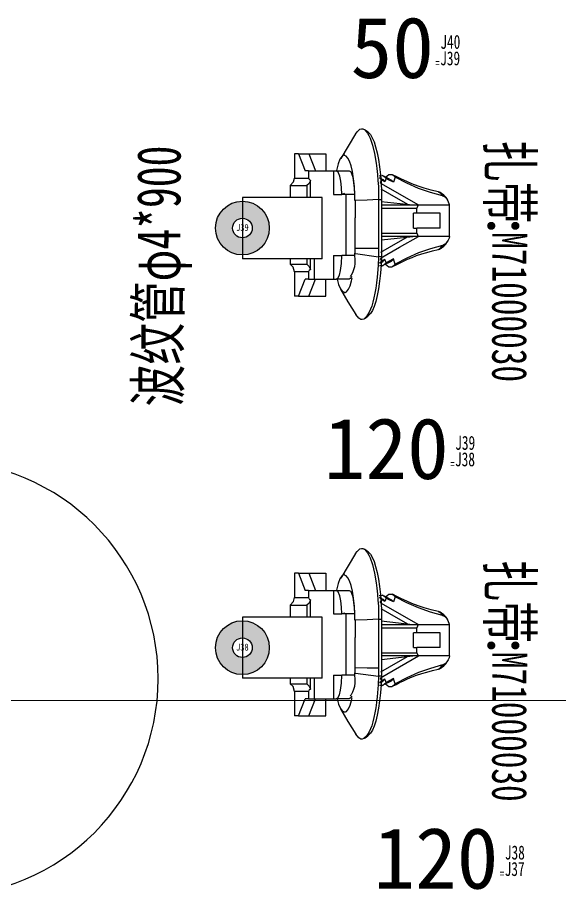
# Model space of a CAD drawing. Header units: millimetres. Extents: x -2653 to 6698, y -4403 to -42.
# Drawn here: x 918.1 to 949.1, y -753.5 to -703.2 of the extents above; entities that cross this region are included whole.
import ezdxf
from ezdxf.enums import TextEntityAlignment as Align

# ---------------------------------------------------------------- set-up
doc = ezdxf.new("R2010")
doc.units = ezdxf.units.MM
doc.header["$MEASUREMENT"] = 0
for name, color, linetype in [('21', 7, 'Continuous'), ('文字', 3, 'Continuous'), ('管-供应商', 43, 'Continuous'), ('管-内径', 2, 'Continuous'), ('管-名称', 59, 'Continuous'), ('管-外径', 6, 'Continuous'), ('管-编码', 58, 'Continuous'), ('节点长度', 1, 'Continuous'), ('节点长度-L', 32, 'Continuous'), ('轮廓线', 7, 'Continuous'), ('附件-供应商', 43, 'Continuous'), ('附件-名称', 53, 'Continuous'), ('附件-数量', 21, 'Continuous'), ('附件-编码', 52, 'Continuous')]:
    doc.layers.add(name, color=color, linetype=linetype)
for name, color, linetype, plot in [('供方编码', 51, 'Continuous', False), ('备注', 4, 'Continuous', False), ('管-ID', 7, 'Continuous', False), ('管-L', 38, 'Continuous', False), ('管-不打印', 2, 'Continuous', False), ('管-位置', 18, 'Continuous', False), ('管-单位', 2, 'Continuous', False), ('管-工位', 4, 'Continuous', False), ('管-开口', 64, 'Continuous', False), ('管-数量', 6, 'Continuous', False), ('管-类别', 56, 'Continuous', False), ('管-规格', 56, 'Continuous', False), ('管-重叠值', 49, 'Continuous', False), ('管-颜色', 14, 'Continuous', False), ('节点长度-E1', 53, 'Continuous', False), ('节点长度-E2', 53, 'Continuous', False), ('节点长度-不打印', 14, 'Continuous', False), ('附件-不打印', 2, 'Continuous', False), ('隐藏-节点长度辅助', 202, 'Continuous', False), ('隐藏-辅助信息', 3, 'Continuous', False)]:
    doc.layers.add(name, color=color, linetype=linetype, plot=plot)
doc.styles.add('CL', font='', dxfattribs={"height": 2})
doc.styles.get('CL').set_extended_font_data('SimSun')

# ---------------------------------------------------------------- blocks, each defined once
blk = doc.blocks.new('493577-1（出线）')
at = {"color": 7, "linetype": 'Continuous'}
blk.add_arc((165.06, 128.386), 12.451, 270, 90, dxfattribs=at)
blk = doc.blocks.new('010016')
at = {"lineweight": 25}
blk.add_line((2045.557, 1138.112), (2046.983, 1138.114), dxfattribs=at)
at = {"color": 0}
for p, q in [((2044.946, 1134.704), (2044.946, 1130.151)), ((2048.446, 1134.704), (2048.446, 1130.151)), ((2044.946, 1130.151), (2048.446, 1130.151))]:
    blk.add_line(p, q, dxfattribs=at)
at = {"layer": '21', "color": 0, "linetype": 'Continuous'}
for p, q in [((2044.873, 1141.738), (2044.807, 1141.674)), ((2044.945, 1141.798), (2044.873, 1141.738)), ((2044.946, 1141.763), (2044.879, 1141.657)), ((2045.027, 1141.854), (2044.945, 1141.798)), ((2045.031, 1141.849), (2044.946, 1141.763)), ((2045.07, 1141.879), (2045.027, 1141.854)), ((2045.154, 1141.928), (2045.031, 1141.849)), ((2045.116, 1141.903), (2045.07, 1141.879)), ((2045.37, 1141.992), (2045.154, 1141.928)), ((2046.27, 1142.003), (2045.37, 1142.003)), ((2045.37, 1140.204), (2045.37, 1142.003)), ((2047.17, 1142.003), (2046.27, 1142.003)), ((2047.17, 1142.003), (2047.17, 1140.204)), ((2047.17, 1141.992), (2047.279, 1141.97)), ((2047.279, 1141.97), (2047.386, 1141.928)), ((2047.386, 1141.928), (2047.509, 1141.849)), ((2047.471, 1141.878), (2047.425, 1141.902)), ((2047.513, 1141.853), (2047.471, 1141.878)), ((2047.509, 1141.849), (2047.594, 1141.763)), ((2047.595, 1141.798), (2047.513, 1141.853)), ((2047.594, 1141.763), (2047.661, 1141.657)), ((2047.668, 1141.738), (2047.595, 1141.798)), ((2047.733, 1141.673), (2047.668, 1141.738)), ((2044.621, 1141.353), (2044.521, 1140.949)), ((2044.621, 1141.353), (2044.694, 1141.478)), ((2044.642, 1141.423), (2044.624, 1141.364)), ((2044.669, 1141.474), (2044.642, 1141.423)), ((2044.855, 1141.598), (2044.66, 1140.904)), ((2044.701, 1141.535), (2044.661, 1141.462)), ((2044.744, 1141.564), (2044.664, 1141.467)), ((2044.694, 1141.478), (2044.855, 1141.598)), ((2044.75, 1141.606), (2044.701, 1141.535)), ((2044.879, 1141.657), (2044.744, 1141.564)), ((2044.807, 1141.674), (2044.75, 1141.606)), ((2044.855, 1141.598), (2044.879, 1141.657)), ((2046.27, 1141.455), (2045.846, 1141.455)), ((2045.846, 1141.454), (2045.846, 1140.134)), ((2046.694, 1141.455), (2046.27, 1141.455)), ((2046.694, 1141.454), (2046.694, 1140.134)), ((2047.661, 1141.657), (2047.795, 1141.564)), ((2047.685, 1141.598), (2047.661, 1141.657)), ((2047.846, 1141.478), (2047.685, 1141.598)), ((2047.685, 1141.598), (2047.88, 1140.904)), ((2047.79, 1141.606), (2047.733, 1141.673)), ((2047.839, 1141.535), (2047.79, 1141.606)), ((2047.795, 1141.564), (2047.876, 1141.467)), ((2047.879, 1141.462), (2047.839, 1141.535)), ((2047.919, 1141.353), (2047.846, 1141.478)), ((2047.898, 1141.423), (2047.871, 1141.474)), ((2047.915, 1141.364), (2047.898, 1141.423)), ((2048.001, 1141.027), (2047.919, 1141.353)), ((2044.521, 1140.949), (2044.407, 1140.55)), ((2044.66, 1140.904), (2044.425, 1140.22)), ((2047.88, 1140.904), (2048.115, 1140.22)), ((2048.089, 1140.703), (2048.001, 1141.027)), ((2048.176, 1140.408), (2048.089, 1140.703)), ((2044.425, 1140.22), (2044.123, 1139.551)), ((2044.129, 1138.046), (2045.37, 1140.218)), ((2044.294, 1140.197), (2044.166, 1139.849)), ((2044.407, 1140.55), (2044.294, 1140.197)), ((2045.37, 1138.109), (2045.37, 1140.204)), ((2045.37, 1140.204), (2045.557, 1140.134)), ((2046.983, 1140.134), (2047.17, 1140.204)), ((2047.797, 1139.136), (2047.17, 1140.218)), ((2047.17, 1140.204), (2047.17, 1138.111)), ((2048.115, 1140.22), (2048.416, 1139.551)), ((2048.272, 1140.117), (2048.176, 1140.408)), ((2044.166, 1139.849), (2044.037, 1139.547)), ((2045.167, 1138.095), (2045.37, 1139.906)), ((2045.846, 1140.134), (2045.557, 1140.134)), ((2045.557, 1138.112), (2045.557, 1140.134)), ((2045.846, 1140.134), (2045.846, 1139.934)), ((2046.27, 1139.934), (2045.846, 1139.934)), ((2046.694, 1139.934), (2046.27, 1139.934)), ((2046.983, 1140.134), (2046.694, 1140.134)), ((2046.694, 1139.934), (2046.694, 1140.134)), ((2046.983, 1138.114), (2046.983, 1140.134)), ((2047.373, 1138.098), (2047.17, 1139.906)), ((2048.371, 1139.855), (2048.272, 1140.117)), ((2048.48, 1139.599), (2048.371, 1139.855)), ((2043.898, 1139.25), (2043.772, 1138.993)), ((2044.123, 1139.551), (2043.786, 1138.895)), ((2044.037, 1139.547), (2043.898, 1139.25)), ((2044.743, 1138.57), (2045.335, 1139.592)), ((2047.797, 1138.57), (2047.205, 1139.592)), ((2048.416, 1139.551), (2048.754, 1138.895)), ((2048.586, 1139.369), (2048.48, 1139.599)), ((2048.695, 1139.141), (2048.586, 1139.369)), ((2043.628, 1138.708), (2043.786, 1138.895)), ((2043.628, 1138.517), (2043.628, 1138.708)), ((2043.772, 1138.993), (2043.642, 1138.738)), ((2043.786, 1138.895), (2043.949, 1138.835)), ((2043.893, 1138.558), (2043.954, 1138.674)), ((2043.949, 1138.835), (2044.078, 1138.787)), ((2043.954, 1138.674), (2044.078, 1138.787)), ((2044.078, 1138.787), (2043.956, 1138.552)), ((2048.411, 1138.046), (2047.797, 1139.136)), ((2048.591, 1138.835), (2048.462, 1138.787)), ((2048.586, 1138.674), (2048.462, 1138.787)), ((2048.462, 1138.787), (2048.584, 1138.552)), ((2048.647, 1138.558), (2048.586, 1138.674)), ((2048.754, 1138.895), (2048.591, 1138.835)), ((2048.796, 1138.939), (2048.695, 1139.141)), ((2048.912, 1138.708), (2048.754, 1138.895)), ((2048.898, 1138.738), (2048.796, 1138.939)), ((2048.912, 1138.517), (2048.912, 1138.708)), ((2043.786, 1138.329), (2043.628, 1138.517)), ((2043.79, 1138.349), (2043.686, 1138.14)), ((2043.697, 1138.175), (2043.86, 1138.366)), ((2043.703, 1137.979), (2043.697, 1138.175)), ((2043.893, 1138.558), (2043.79, 1138.349)), ((2043.956, 1138.552), (2043.86, 1138.366)), ((2043.86, 1138.366), (2043.964, 1138.328)), ((2043.862, 1138.069), (2043.923, 1138.185)), ((2043.923, 1138.185), (2044.045, 1138.298)), ((2043.991, 1138.194), (2043.949, 1138.112)), ((2043.964, 1138.328), (2044.045, 1138.298)), ((2044.045, 1138.298), (2043.991, 1138.194)), ((2044.457, 1138.062), (2044.743, 1138.57)), ((2048.081, 1138.065), (2047.797, 1138.57)), ((2048.576, 1138.328), (2048.495, 1138.298)), ((2048.617, 1138.185), (2048.495, 1138.298)), ((2048.495, 1138.298), (2048.549, 1138.194)), ((2048.549, 1138.194), (2048.591, 1138.112)), ((2048.68, 1138.366), (2048.576, 1138.328)), ((2048.584, 1138.552), (2048.68, 1138.366)), ((2048.678, 1138.069), (2048.617, 1138.185)), ((2048.75, 1138.349), (2048.647, 1138.558)), ((2048.841, 1138.178), (2048.68, 1138.366)), ((2048.854, 1138.14), (2048.75, 1138.349)), ((2048.754, 1138.329), (2048.912, 1138.517)), ((2048.84, 1137.986), (2048.841, 1138.178)), ((2041.526, 1137.58), (2041.76, 1137.679)), ((2041.76, 1137.679), (2042.049, 1137.773)), ((2041.945, 1137.592), (2042.426, 1137.709)), ((2042.049, 1137.773), (2042.389, 1137.859)), ((2042.389, 1137.859), (2042.774, 1137.935)), ((2042.426, 1137.709), (2042.985, 1137.805)), ((2042.774, 1137.935), (2043.198, 1137.998)), ((2042.985, 1137.805), (2043.297, 1137.845)), ((2043.198, 1137.999), (2043.654, 1138.049)), ((2043.297, 1137.845), (2043.627, 1137.879)), ((2043.627, 1137.879), (2043.969, 1137.906)), ((2043.654, 1138.049), (2044.131, 1138.084)), ((2043.862, 1138.069), (2043.827, 1137.997)), ((2043.83, 1138), (2043.882, 1138.056)), ((2043.882, 1138.056), (2043.949, 1138.112)), ((2043.949, 1138.112), (2044.023, 1138.085)), ((2043.969, 1137.906), (2044.323, 1137.926)), ((2044.023, 1138.085), (2044.082, 1138.063)), ((2044.028, 1138.021), (2044.054, 1138.042)), ((2044.054, 1138.042), (2044.082, 1138.063)), ((2044.129, 1138.046), (2044.082, 1138.063)), ((2044.131, 1138.084), (2044.613, 1138.106)), ((2044.323, 1137.926), (2044.691, 1137.939)), ((2044.613, 1138.106), (2045.067, 1138.113)), ((2044.691, 1137.939), (2045.067, 1137.944)), ((2045.067, 1138.113), (2045.877, 1138.113)), ((2045.067, 1137.944), (2045.067, 1138.113)), ((2045.067, 1137.944), (2045.097, 1137.281)), ((2045.067, 1137.944), (2045.567, 1137.944)), ((2045.567, 1137.944), (2045.877, 1137.944)), ((2045.877, 1138.113), (2046.663, 1138.113)), ((2045.877, 1137.944), (2046.377, 1137.944)), ((2046.377, 1137.944), (2047.109, 1137.943)), ((2046.663, 1138.113), (2047.06, 1138.113)), ((2047.06, 1138.113), (2047.446, 1138.113)), ((2047.109, 1137.943), (2047.841, 1137.944)), ((2047.446, 1138.113), (2047.839, 1138.113)), ((2047.839, 1138.113), (2048.316, 1138.107)), ((2047.839, 1137.281), (2047.841, 1137.944)), ((2047.841, 1137.944), (2047.966, 1137.943)), ((2047.966, 1137.943), (2048.091, 1137.942)), ((2048.091, 1137.942), (2048.334, 1137.937)), ((2048.152, 1136.614), (2048.333, 1137.937)), ((2048.316, 1138.107), (2048.317, 1138.107)), ((2048.317, 1138.107), (2048.334, 1137.937)), ((2048.317, 1138.107), (2048.794, 1138.085)), ((2048.334, 1137.937), (2048.83, 1137.915)), ((2048.411, 1138.046), (2048.458, 1138.063)), ((2048.517, 1138.085), (2048.458, 1138.063)), ((2048.496, 1138.026), (2048.458, 1138.063)), ((2048.591, 1138.112), (2048.517, 1138.085)), ((2048.655, 1138.059), (2048.591, 1138.112)), ((2048.706, 1138.005), (2048.655, 1138.059)), ((2048.711, 1138.003), (2048.678, 1138.069)), ((2048.794, 1138.085), (2049.271, 1138.049)), ((2048.83, 1137.915), (2049.501, 1137.86)), ((2049.271, 1138.049), (2049.732, 1137.999)), ((2049.501, 1137.86), (2049.827, 1137.822)), ((2049.732, 1137.999), (2050.164, 1137.935)), ((2049.827, 1137.822), (2050.141, 1137.777)), ((2050.141, 1137.777), (2050.421, 1137.728)), ((2050.164, 1137.935), (2050.553, 1137.86)), ((2050.421, 1137.728), (2050.684, 1137.673)), ((2050.553, 1137.86), (2050.892, 1137.774)), ((2050.684, 1137.673), (2050.932, 1137.612)), ((2050.892, 1137.774), (2051.176, 1137.683)), ((2051.176, 1137.683), (2051.408, 1137.583)), ((2041.021, 1137.042), (2041.084, 1137.16)), ((2041.137, 1137.238), (2041.068, 1137.139)), ((2041.084, 1137.16), (2041.264, 1137.314)), ((2041.205, 1137.336), (2041.137, 1137.238)), ((2041.21, 1137.336), (2041.223, 1137.36)), ((2041.223, 1137.36), (2041.348, 1137.474)), ((2041.264, 1137.314), (2041.397, 1137.39)), ((2041.348, 1137.474), (2041.526, 1137.58)), ((2041.397, 1137.39), (2041.56, 1137.463)), ((2041.56, 1137.463), (2041.945, 1137.592)), ((2045.097, 1137.281), (2045.127, 1136.618)), ((2047.836, 1136.618), (2047.839, 1137.281)), ((2050.932, 1137.612), (2051.158, 1137.545)), ((2051.158, 1137.545), (2051.506, 1137.409)), ((2051.408, 1137.583), (2051.588, 1137.476)), ((2051.506, 1137.409), (2051.757, 1137.256)), ((2051.588, 1137.476), (2051.731, 1137.332)), ((2051.805, 1137.233), (2051.737, 1137.332)), ((2051.757, 1137.256), (2051.899, 1137.093)), ((2051.874, 1137.135), (2051.805, 1137.233)), ((2041.016, 1136.955), (2041.021, 1137.042)), ((2041.043, 1136.87), (2041.016, 1136.955)), ((2041.186, 1136.707), (2041.043, 1136.87)), ((2041.316, 1136.628), (2041.186, 1136.707)), ((2051.859, 1136.803), (2051.645, 1136.629)), ((2051.922, 1136.921), (2051.859, 1136.803)), ((2051.899, 1137.093), (2051.927, 1137.007)), ((2051.927, 1137.007), (2051.922, 1136.921)), ((2041.302, 1136.627), (2042.006, 1136.202)), ((2042.006, 1136.202), (2042.71, 1135.777)), ((2042.691, 1136.182), (2042.583, 1136.08)), ((2042.866, 1136.274), (2042.691, 1136.182)), ((2043.138, 1136.368), (2042.866, 1136.274)), ((2043.467, 1136.446), (2043.138, 1136.368)), ((2043.417, 1136.257), (2043.46, 1136.337)), ((2043.417, 1135.519), (2043.417, 1136.257)), ((2043.46, 1136.337), (2043.588, 1136.412)), ((2043.87, 1136.511), (2043.467, 1136.446)), ((2043.801, 1136.479), (2043.588, 1136.412)), ((2044.083, 1136.531), (2043.801, 1136.479)), ((2044.313, 1136.556), (2043.87, 1136.511)), ((2044.412, 1136.564), (2044.083, 1136.531)), ((2044.768, 1136.58), (2044.313, 1136.556)), ((2044.767, 1136.575), (2044.412, 1136.564)), ((2044.767, 1136.587), (2044.767, 1135.838)), ((2045.127, 1136.585), (2044.768, 1136.58)), ((2045.127, 1136.594), (2046.112, 1136.594)), ((2047.836, 1136.592), (2046.112, 1136.594)), ((2047.973, 1136.592), (2047.836, 1136.592)), ((2048.084, 1136.591), (2047.973, 1136.592)), ((2048.102, 1136.591), (2048.084, 1136.591)), ((2048.147, 1136.59), (2048.102, 1136.591)), ((2048.267, 1136.586), (2048.152, 1136.589)), ((2048.267, 1136.59), (2048.267, 1135.838)), ((2048.269, 1136.571), (2048.491, 1136.586)), ((2048.491, 1136.586), (2048.714, 1136.579)), ((2048.714, 1136.579), (2048.909, 1136.554)), ((2048.909, 1136.554), (2049.093, 1136.509)), ((2049.093, 1136.509), (2049.249, 1136.449)), ((2049.249, 1136.449), (2049.384, 1136.373)), ((2049.384, 1136.373), (2049.457, 1136.315)), ((2049.469, 1136.402), (2049.588, 1136.322)), ((2049.718, 1136.392), (2049.568, 1136.427)), ((2049.588, 1136.322), (2049.617, 1136.257)), ((2049.617, 1136.257), (2049.617, 1135.519)), ((2049.992, 1136.308), (2049.718, 1136.392)), ((2050.192, 1136.218), (2049.992, 1136.308)), ((2050.342, 1136.1), (2050.192, 1136.218)), ((2050.194, 1135.752), (2050.921, 1136.19)), ((2050.921, 1136.19), (2051.648, 1136.629)), ((2042.513, 1135.986), (2042.576, 1135.854)), ((2042.583, 1136.08), (2042.551, 1135.986)), ((2042.576, 1135.854), (2042.749, 1135.731)), ((2042.749, 1135.731), (2043.022, 1135.622)), ((2043.726, 1135.722), (2043.496, 1135.627)), ((2044.019, 1135.785), (2043.726, 1135.722)), ((2044.376, 1135.824), (2044.019, 1135.785)), ((2044.767, 1135.838), (2044.376, 1135.824)), ((2044.767, 1135.778), (2044.699, 1136.009)), ((2048.267, 1136.091), (2044.767, 1136.091)), ((2044.767, 1135.363), (2044.767, 1135.838)), ((2048.724, 1135.819), (2048.267, 1135.838)), ((2048.267, 1135.363), (2048.267, 1135.838)), ((2049.127, 1135.765), (2048.724, 1135.819)), ((2049.391, 1135.696), (2049.127, 1135.765)), ((2049.559, 1135.612), (2049.391, 1135.696)), ((2049.617, 1135.568), (2049.918, 1135.654)), ((2049.918, 1135.654), (2050.169, 1135.762)), ((2050.17, 1135.762), (2050.32, 1135.872)), ((2050.32, 1135.872), (2050.367, 1135.983)), ((2050.391, 1135.983), (2050.342, 1136.1)), ((2043.022, 1135.622), (2043.397, 1135.526)), ((2043.496, 1135.627), (2043.417, 1135.519)), ((2043.417, 1135.363), (2043.417, 1135.519)), ((2043.417, 1135.363), (2044.767, 1135.363)), ((2043.417, 1134.246), (2043.417, 1135.363)), ((2048.267, 1135.363), (2049.617, 1135.363)), ((2049.617, 1135.519), (2049.559, 1135.612)), ((2049.617, 1135.363), (2049.617, 1135.519)), ((2049.617, 1134.246), (2049.617, 1135.363)), ((2042.442, 1134.918), (2043.417, 1134.918)), ((2042.442, 1133.946), (2042.442, 1134.918)), ((2048.446, 1134.704), (2044.946, 1134.704)), ((2050.592, 1134.918), (2049.617, 1134.918)), ((2050.592, 1133.946), (2050.592, 1134.918)), ((2042.442, 1133.946), (2043.417, 1134.323)), ((2043.417, 1133.934), (2043.417, 1134.246)), ((2048.446, 1134.246), (2049.617, 1134.246)), ((2050.592, 1133.946), (2049.617, 1134.323)), ((2049.617, 1133.934), (2049.617, 1134.246)), ((2042.442, 1133.363), (2042.442, 1133.946)), ((2042.442, 1133.363), (2043.417, 1133.74)), ((2043.417, 1133.934), (2043.834, 1133.934)), ((2043.417, 1133.934), (2043.417, 1133.74)), ((2043.834, 1133.934), (2043.851, 1133.936)), ((2043.834, 1133.128), (2043.834, 1133.934)), ((2043.851, 1133.936), (2043.868, 1133.942)), ((2043.868, 1133.942), (2043.896, 1133.96)), ((2043.896, 1133.96), (2043.924, 1133.988)), ((2043.924, 1133.988), (2043.967, 1134.053)), ((2044.946, 1134.053), (2043.967, 1134.053)), ((2043.967, 1134.053), (2044.14, 1133.969)), ((2044.14, 1133.969), (2044.267, 1133.827)), ((2044.267, 1132.885), (2044.267, 1133.827)), ((2044.267, 1133.827), (2044.946, 1133.827)), ((2049.066, 1134.053), (2048.446, 1134.053)), ((2048.446, 1133.827), (2048.767, 1133.827)), ((2048.767, 1133.827), (2048.894, 1133.969)), ((2048.767, 1132.885), (2048.767, 1133.827)), ((2048.894, 1133.969), (2049.066, 1134.053)), ((2049.066, 1134.053), (2049.121, 1133.975)), ((2049.121, 1133.975), (2049.166, 1133.942)), ((2049.166, 1133.942), (2049.183, 1133.936)), ((2049.183, 1133.936), (2049.2, 1133.934)), ((2049.2, 1133.934), (2049.2, 1133.128)), ((2049.2, 1133.934), (2049.617, 1133.934)), ((2049.617, 1133.934), (2049.617, 1133.74)), ((2050.592, 1133.363), (2049.617, 1133.74)), ((2050.592, 1133.363), (2050.592, 1133.946)), ((2042.442, 1133.363), (2042.442, 1133.128)), ((2050.592, 1133.363), (2050.592, 1133.128)), ((2042.442, 1133.128), (2043.834, 1133.128)), ((2044.056, 1133.077), (2043.834, 1133.128)), ((2044.267, 1132.885), (2044.056, 1133.077)), ((2044.267, 1132.885), (2044.946, 1132.885)), ((2048.446, 1132.885), (2048.767, 1132.885)), ((2048.923, 1133.046), (2048.767, 1132.885)), ((2049.2, 1133.128), (2048.923, 1133.046)), ((2049.2, 1133.128), (2050.592, 1133.128))]:
    blk.add_line(p, q, dxfattribs=at)
blk = doc.blocks.new('附件')
at = {"layer": '文字', "color": 3, "style": 'CL'}
blk.add_text(':', height=2.5, dxfattribs=at).set_placement((-3.788, -0.382), align=Align.MIDDLE_CENTER)
at = {"layer": '附件-不打印', "color": 3, "style": 'CL', "width": 0.7, "flags": 5}
for tag, p in [('供方编码', (-8.485, -1.616)), ('范围', (-8.485, -1.318)), ('工位', (-6.896, -1.318)), ('位置', (-5.306, -1.318))]:
    blk.add_attdef(tag, text='', height=0.2, dxfattribs=at).set_placement(p, align=Align.MIDDLE_CENTER)
at = {"layer": '附件-不打印', "color": 1, "style": 'CL'}
for tag, width, flags, p in [('选项', 0.7, 13, (-6.896, -1.616)), ('备注', 0.7, 5, (-5.306, -1.616)), ('规格', 0.7, 5, (-3.717, -1.616)), ('单位', 0.6, 1, (-3.717, -1.318))]:
    blk.add_attdef(tag, text='', height=0.2, dxfattribs=dict(at, width=width, flags=flags)).set_placement(p, align=Align.MIDDLE_CENTER)
at = {"layer": '附件-供应商', "color": 3, "style": 'CL', "width": 0.7, "flags": 8}
blk.add_attdef('供应商', text='', height=2.5, dxfattribs=at).set_placement((-13.399, -0.419), align=Align.MIDDLE_RIGHT)
at = {"layer": '附件-名称', "color": 3, "style": 'CL', "width": 0.7, "flags": 4}
blk.add_attdef('名称', text='', height=2.5, dxfattribs=at).set_placement((-3.92, -0.382), align=Align.MIDDLE_RIGHT)
at = {"layer": '附件-数量', "color": 2, "style": 'CL', "width": 0.7, "flags": 2}
blk.add_attdef('*', text='', height=1, dxfattribs=at).set_placement((15.719, -0.382), align=Align.MIDDLE_CENTER)
at = {"layer": '附件-数量', "color": 2, "style": 'CL', "width": 0.7, "flags": 4}
blk.add_attdef('数量', text='', height=1.2, dxfattribs=at).set_placement((16.072, -0.382), align=Align.MIDDLE_LEFT)
at = {"layer": '附件-编码', "color": 2, "style": 'CL', "width": 0.7, "flags": 4}
blk.add_attdef('编码', text='', height=2.5, dxfattribs=at).set_placement((-3.651, -0.382), align=Align.MIDDLE_LEFT)
blk = doc.blocks.new('分支点')
at = {"layer": '轮廓线'}
h = blk.add_hatch(color=1, dxfattribs=at)
edge = h.paths.add_edge_path()
edge.add_arc((-0.001, 0.001), 1.54, 0, 360)
edge = h.paths.add_edge_path(flags=16)
edge.add_arc((-0.001, 0.001), 0.56, 0, 360)
at = {"layer": '轮廓线', "color": 1, "linetype": 'ByBlock', "lineweight": -2}
for radius in [1.54, 0.56]:
    blk.add_circle((-0.001, 0.001), radius, dxfattribs=at)
at = {"layer": '轮廓线', "color": 2, "style": 'CL', "width": 0.8}
blk.add_attdef('位置', text='', height=0.4, dxfattribs=at).set_placement((-0.002, 0.035), align=Align.MIDDLE_CENTER)
at = {"layer": '隐藏-辅助信息', "color": 1, "style": 'CL', "width": 0.8, "flags": 13}
blk.add_attdef('选项', text='', height=0.1, dxfattribs=at).set_placement((-0.002, -0.464), align=Align.MIDDLE_CENTER)
blk = doc.blocks.new('节点长度')
at = {"layer": '节点长度-E1', "color": 202, "ltscale": 0.5, "style": 'CL', "width": 0.7, "flags": 4}
blk.add_attdef('E1', text='', height=0.8, dxfattribs=at).set_placement((1.351, 0.931), align=Align.MIDDLE_LEFT)
at = {"layer": '节点长度-E2', "color": 202, "ltscale": 0.5, "style": 'CL', "width": 0.7, "flags": 4}
blk.add_attdef('E2', text='', height=0.8, dxfattribs=at).set_placement((1.339, -0.011), align=Align.MIDDLE_LEFT)
at = {"layer": '节点长度-L', "color": 1, "ltscale": 0.5, "style": 'CL', "flags": 4}
blk.add_attdef('L', text='', height=2, dxfattribs=at).set_placement((0.98, 0.612), align=Align.MIDDLE_RIGHT)
at = {"layer": '节点长度-不打印', "color": 202, "ltscale": 0.5, "style": 'CL', "width": 0.7}
blk.add_text('=', height=0.5, dxfattribs=at).set_placement((1.189, -0.273), align=Align.MIDDLE_CENTER)
at = {"layer": '节点长度-不打印', "color": 1, "style": 'CL', "width": 0.8, "flags": 13}
blk.add_attdef('选项', text='', height=0.1, dxfattribs=at).set_placement((0.334, -0.1), align=Align.MIDDLE_CENTER)
blk = doc.blocks.new('管')
at = {"layer": '供方编码', "color": 2, "style": 'CL', "width": 0.7, "flags": 1}
blk.add_attdef('供方编码', text='', height=0.25, dxfattribs=at).set_placement((-1.647, -0.675), align=Align.MIDDLE_LEFT)
at = {"layer": '备注', "color": 1, "style": 'CL', "width": 0.7, "flags": 1}
blk.add_attdef('备注', text='', height=0.25, dxfattribs=at).set_placement((-2.741, -1.353), align=Align.MIDDLE_RIGHT)
at = {"layer": '文字', "color": 3, "style": 'CL', "flags": 9}
for tag, p in [('材质', (-6.173, -3.095)), ('耐低温', (10.809, -3.095)), ('耐高温', (10.809, -5.892)), ('参照标准', (10.537, -9.025))]:
    blk.add_attdef(tag, text='', height=2, dxfattribs=at).set_placement(p, align=Align.MIDDLE_RIGHT)
at = {"layer": '管-ID', "color": 1, "style": 'CL', "width": 0.7, "flags": 5}
blk.add_attdef('ID', text='', height=0.2, dxfattribs=at).set_placement((0.885, -0.698), align=Align.MIDDLE_CENTER)
at = {"layer": '管-L', "color": 2, "style": 'CL', "width": 0.8, "flags": 4}
blk.add_attdef('L', text='', height=0.2, dxfattribs=at).set_placement((5.331, 0.036), align=Align.MIDDLE_LEFT)
at = {"layer": '管-不打印', "color": 1, "style": 'CL', "width": 0.7, "flags": 13}
blk.add_attdef('选项', text='', height=0.2, dxfattribs=at).set_placement((5.155, -1.31), align=Align.MIDDLE_CENTER)
at = {"layer": '管-位置', "color": 3, "style": 'CL', "width": 0.7, "flags": 1}
blk.add_attdef('位置', text='', height=0.25, dxfattribs=at).set_placement((-2.77, -1.067), align=Align.MIDDLE_RIGHT)
at = {"layer": '管-供应商', "color": 3, "style": 'CL', "width": 0.7, "flags": 9}
blk.add_attdef('供应商', text='', height=2.5, dxfattribs=at).set_placement((-12.131, -0.078), align=Align.MIDDLE_RIGHT)
at = {"layer": '管-内径', "color": 3, "style": 'CL', "flags": 9}
blk.add_attdef('内径', text='', height=2, dxfattribs=at).set_placement((-6.193, -5.424), align=Align.MIDDLE_RIGHT)
at = {"layer": '管-单位', "color": 2, "style": 'CL', "width": 0.6, "flags": 5}
blk.add_attdef('单位', text='', height=0.2, dxfattribs=at).set_placement((5.158, -0.698), align=Align.MIDDLE_CENTER)
at = {"layer": '管-名称', "color": 1, "style": 'CL', "width": 0.7, "flags": 5}
blk.add_attdef('名称', text='', height=2.5, dxfattribs=at).set_placement((-1.998, -0.002), align=Align.MIDDLE_RIGHT)
at = {"layer": '管-外径', "color": 3, "style": 'CL', "width": 0.7, "flags": 1}
blk.add_attdef('外径', text='', height=2.5, dxfattribs=at).set_placement((-11.467, -8.408), align=Align.MIDDLE_LEFT)
at = {"layer": '管-工位', "color": 3, "style": 'CL', "width": 0.7, "flags": 1}
blk.add_attdef('工位', text='', height=0.25, dxfattribs=at).set_placement((-2.309, -1.345), align=Align.MIDDLE_CENTER)
at = {"layer": '管-开口', "color": 3, "style": 'CL', "width": 0.7, "flags": 1}
blk.add_attdef('开口', text='', height=0.25, dxfattribs=at).set_placement((-4.502, -1.063), align=Align.MIDDLE_CENTER)
at = {"layer": '管-数量', "color": 2, "style": 'CL', "width": 0.8, "flags": 1}
blk.add_attdef('数量', text='', height=2.5, dxfattribs=at).set_placement((4.91, 0.034), align=Align.MIDDLE_LEFT)
at = {"layer": '管-类别', "color": 7, "style": 'CL', "width": 0.6, "flags": 5}
blk.add_attdef('类别', text='', height=0.2, dxfattribs=at).set_placement((1.954, -1.223), align=Align.MIDDLE_CENTER)
at = {"layer": '管-编码', "color": 2, "style": 'CL', "width": 0.7}
blk.add_attdef('编码', text='', height=2.5, dxfattribs=at).set_placement((-1.647, 0.064), align=Align.MIDDLE_LEFT)
at = {"layer": '管-规格', "color": 3, "style": 'CL', "width": 0.7, "flags": 1}
blk.add_attdef('规格', text='', height=0.25, dxfattribs=at).set_placement((-1.613, -1.366), align=Align.MIDDLE_LEFT)
at = {"layer": '管-重叠值', "color": 1, "style": 'CL', "width": 0.6, "flags": 5}
blk.add_attdef('重叠值', text='', height=0.2, dxfattribs=at).set_placement((4.09, -0.96), align=Align.MIDDLE_CENTER)
at = {"layer": '管-颜色', "color": 7, "style": 'CL', "width": 0.6, "flags": 5}
blk.add_attdef('颜色', text='', height=0.2, dxfattribs=at).set_placement((1.954, -0.96), align=Align.MIDDLE_CENTER)

msp = doc.modelspace()

# ---------------------------------------------------------------- linework, layer by layer
at = {"layer": '轮廓线', "color": 3, "lineweight": 0}
msp.add_line((-165.433, -742.271), (1003.567, -742.271), dxfattribs=at)

# ---------------------------------------------------------------- block references
at = {"lineweight": -3}
ref = msp.add_blockref('节点长度', (940.945, -705.527), dxfattribs=at)
ref.add_attrib('L', '50', dxfattribs={"layer": '节点长度', "color": 1, "ltscale": 0.5, "height": 3.5, "style": 'CL'}).set_placement((941.925, -704.915), align=Align.MIDDLE_RIGHT)
ref.add_attrib('E1', 'J40', dxfattribs={"layer": '隐藏-节点长度辅助', "color": 202, "ltscale": 0.5, "height": 0.8, "style": 'CL', "width": 0.7}).set_placement((942.296, -704.596), align=Align.MIDDLE_LEFT)
ref.add_attrib('E2', 'J39', dxfattribs={"layer": '隐藏-节点长度辅助', "color": 202, "ltscale": 0.5, "height": 0.8, "style": 'CL', "width": 0.7}).set_placement((942.284, -705.538), align=Align.MIDDLE_LEFT)
at = {"rotation": 270}
for p in [(-199.179, 1331.447), (-199.179, 1307.444)]:
    msp.add_blockref('010016', p, dxfattribs=at)
at = {"rotation": 89.76274543283404}
msp.add_blockref('管', (926.198, -723.807), dxfattribs=at).add_auto_attribs({'编码': '波纹管φ4*900'})
ref = msp.add_blockref('附件', (946.644, -718.909), dxfattribs=dict(rotation=270))
ref.add_attrib('名称', '扎带', dxfattribs={"layer": '附件-名称', "color": 3, "height": 2.5, "rotation": 270, "style": 'CL', "width": 0.7, "flags": 4}).set_placement((946.262, -714.985), align=Align.MIDDLE_RIGHT)
ref.add_attrib('编码', 'M71000030', dxfattribs={"layer": '附件-编码', "color": 2, "height": 2, "rotation": 270, "style": 'CL', "width": 0.7, "flags": 4}).set_placement((946.262, -715.485), align=Align.MIDDLE_LEFT)
at = {"lineweight": -3}
ref = msp.add_blockref('分支点', (930.972, -715.249), dxfattribs=at)
ref.add_attrib('位置', 'J39', dxfattribs={"layer": '隐藏-辅助信息', "color": 2, "height": 0.4, "style": 'CL', "width": 0.8}).set_placement((930.971, -715.215), align=Align.MIDDLE_CENTER)
msp.add_blockref('493577-1（出线）', (748.639, -869.415), dxfattribs=at)
ref = msp.add_blockref('节点长度', (941.794, -728.464), dxfattribs=at)
ref.add_attrib('L', '120', dxfattribs={"layer": '节点长度', "color": 1, "ltscale": 0.5, "height": 3.5, "style": 'CL'}).set_placement((942.774, -727.852), align=Align.MIDDLE_RIGHT)
ref.add_attrib('E1', 'J39', dxfattribs={"layer": '隐藏-节点长度辅助', "color": 202, "ltscale": 0.5, "height": 0.8, "style": 'CL', "width": 0.7}).set_placement((943.145, -727.533), align=Align.MIDDLE_LEFT)
ref.add_attrib('E2', 'J38', dxfattribs={"layer": '隐藏-节点长度辅助', "color": 202, "ltscale": 0.5, "height": 0.8, "style": 'CL', "width": 0.7}).set_placement((943.133, -728.475), align=Align.MIDDLE_LEFT)
ref = msp.add_blockref('附件', (946.644, -742.912), dxfattribs=dict(rotation=270))
ref.add_attrib('名称', '扎带', dxfattribs={"layer": '附件-名称', "color": 3, "height": 2.5, "rotation": 270, "style": 'CL', "width": 0.7, "flags": 4}).set_placement((946.262, -738.988), align=Align.MIDDLE_RIGHT)
ref.add_attrib('编码', 'M71000030', dxfattribs={"layer": '附件-编码', "color": 2, "height": 2, "rotation": 270, "style": 'CL', "width": 0.7, "flags": 4}).set_placement((946.262, -739.488), align=Align.MIDDLE_LEFT)
ref = msp.add_blockref('分支点', (930.972, -739.253), dxfattribs=at)
ref.add_attrib('位置', 'J38', dxfattribs={"layer": '隐藏-辅助信息', "color": 2, "height": 0.4, "style": 'CL', "width": 0.8}).set_placement((930.971, -739.218), align=Align.MIDDLE_CENTER)
ref = msp.add_blockref('节点长度', (944.634, -751.898), dxfattribs=at)
ref.add_attrib('L', '120', dxfattribs={"layer": '节点长度', "color": 1, "ltscale": 0.5, "height": 3.5, "style": 'CL'}).set_placement((945.614, -751.286), align=Align.MIDDLE_RIGHT)
ref.add_attrib('E1', 'J38', dxfattribs={"layer": '隐藏-节点长度辅助', "color": 202, "ltscale": 0.5, "height": 0.8, "style": 'CL', "width": 0.7}).set_placement((945.985, -750.967), align=Align.MIDDLE_LEFT)
ref.add_attrib('E2', 'J37', dxfattribs={"layer": '隐藏-节点长度辅助', "color": 202, "ltscale": 0.5, "height": 0.8, "style": 'CL', "width": 0.7}).set_placement((945.973, -751.909), align=Align.MIDDLE_LEFT)

doc.saveas('drawing.dxf')
